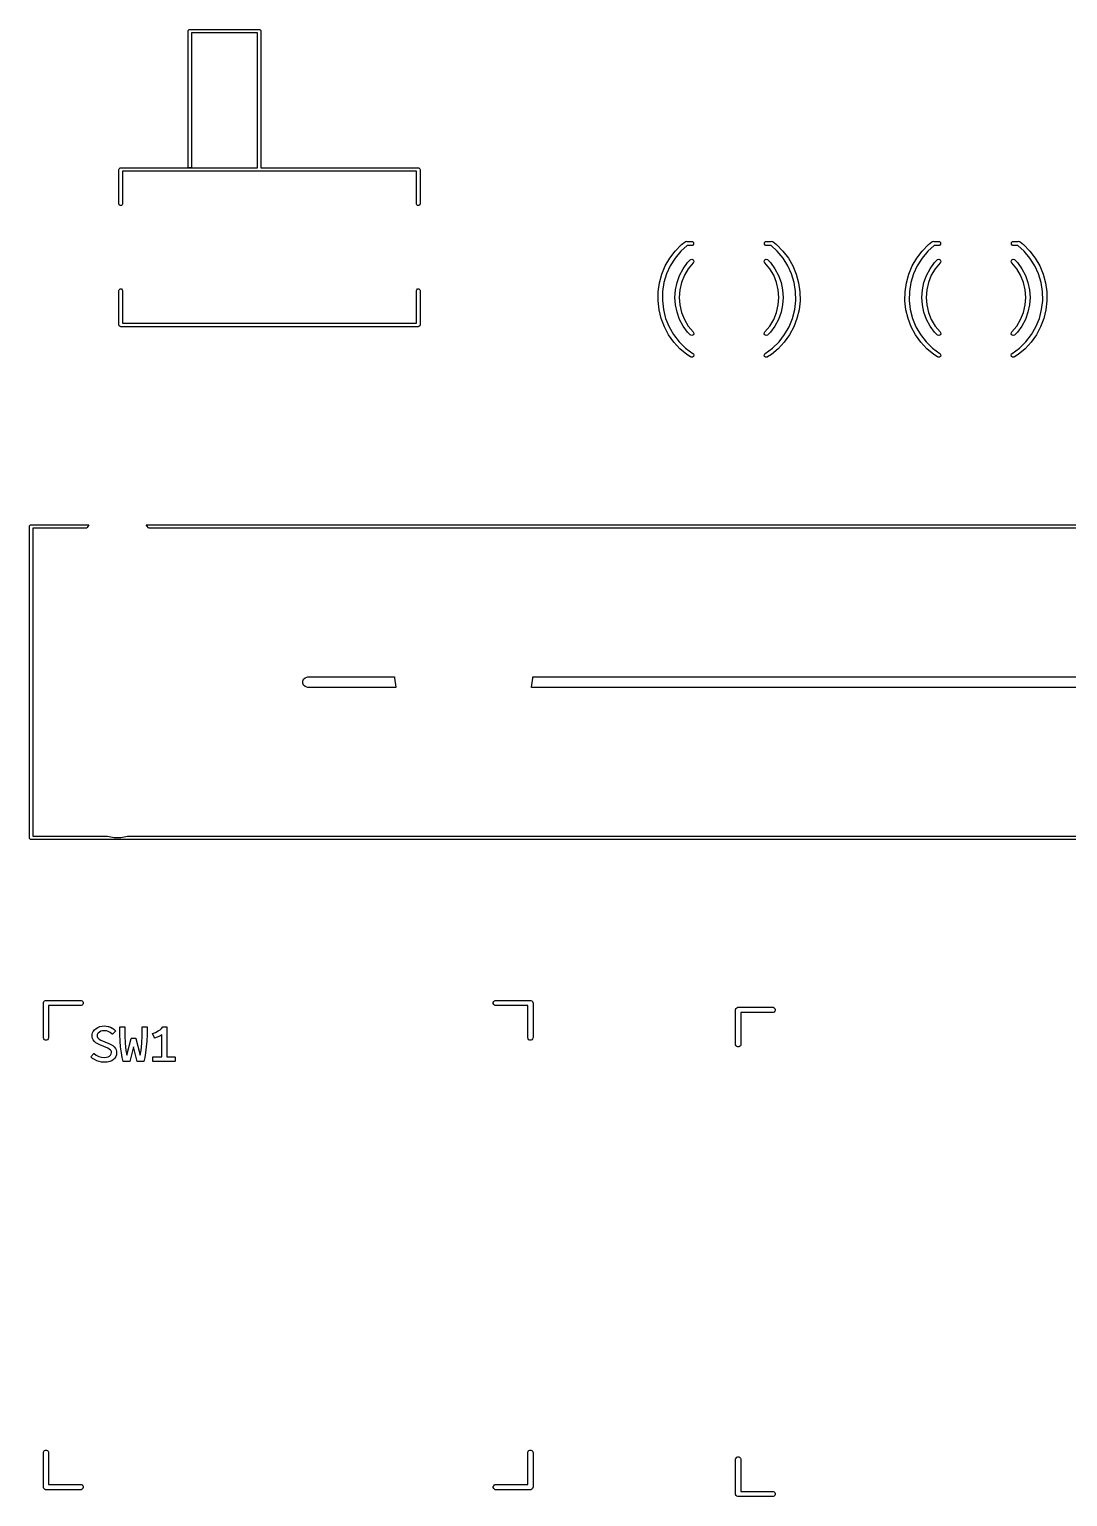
# Model space of a CAD drawing. Extents: x 112 to 210.1, y -77.1 to -34.2.
# Drawn here: x 112.01 to 142.01, y -76.67 to -34.25 of the extents above; entities that cross this region are included whole.
import ezdxf

# ---------------------------------------------------------------- set-up
doc = ezdxf.new("R2010")
doc.units = 0
doc.layers.add('BLACK', color=7, linetype='CONTINUOUS')

msp = doc.modelspace()

# ---------------------------------------------------------------- linework, layer by layer
at = {"layer": 'BLACK', "linetype": 'CONTINUOUS'}
for p, q in [((116.6, -34.3), (116.603806, -34.280866)), ((116.6, -38.25), (116.6, -34.3)), ((116.603806, -34.280866), (116.630866, -34.253806)), ((116.630866, -34.253806), (116.65, -34.25)), ((116.65, -34.25), (118.65, -34.25)), ((118.6, -34.35), (116.7, -34.35)), ((116.7, -34.35), (116.7, -38.25)), ((118.6, -38.25), (118.6, -34.35)), ((118.65, -34.25), (118.669134, -34.253806)), ((118.669134, -34.253806), (118.696194, -34.280866)), ((118.696194, -34.280866), (118.7, -34.3)), ((118.7, -34.3), (118.7, -38.25)), ((114.6, -38.3), (114.603806, -38.280866)), ((114.6, -39.3), (114.6, -38.3)), ((114.603806, -38.280866), (114.630866, -38.253806)), ((114.630866, -38.253806), (114.65, -38.25)), ((114.65, -38.25), (116.6, -38.25)), ((116.65, -38.35), (114.7, -38.35)), ((114.7, -38.35), (114.7, -39.3)), ((116.6, -38.25), (116.7, -38.25)), ((116.7, -38.25), (116.6, -38.25)), ((118.65, -38.35), (116.65, -38.35)), ((116.7, -38.25), (118.6, -38.25)), ((123.2, -38.35), (118.65, -38.35)), ((118.7, -38.25), (123.25, -38.25)), ((123.2, -39.3), (123.2, -38.35)), ((123.25, -38.25), (123.269134, -38.253806)), ((123.269134, -38.253806), (123.296194, -38.280866)), ((123.296194, -38.280866), (123.3, -38.3)), ((123.3, -38.3), (123.3, -39.3)), ((114.603806, -39.319134), (114.6, -39.3)), ((114.630866, -39.346194), (114.603806, -39.319134)), ((114.669134, -39.346194), (114.630866, -39.346194)), ((114.696194, -39.319134), (114.669134, -39.346194)), ((114.7, -39.3), (114.696194, -39.319134)), ((123.203806, -39.319134), (123.2, -39.3)), ((123.230866, -39.346194), (123.203806, -39.319134)), ((123.269134, -39.346194), (123.230866, -39.346194)), ((123.296194, -39.319134), (123.269134, -39.346194)), ((123.3, -39.3), (123.296194, -39.319134)), ((130.517065, -40.866427), (130.673819, -40.659315)), ((130.838235, -40.662879), (130.670278, -40.863264)), ((130.673819, -40.659315), (130.855458, -40.473642)), ((131.017469, -40.5), (130.838235, -40.662879)), ((130.855458, -40.473642), (130.957232, -40.392965)), ((130.957232, -40.392965), (130.972515, -40.380861)), ((130.972515, -40.380861), (131.011472, -40.379242)), ((131.011472, -40.379242), (131.012612, -40.38)), ((131.012612, -40.38), (131.15, -40.38)), ((131.15, -40.5), (131.017469, -40.5)), ((131.15, -40.38), (131.172961, -40.384567)), ((131.172961, -40.495433), (131.15, -40.5)), ((131.172961, -40.384567), (131.205433, -40.417039)), ((131.205433, -40.462961), (131.172961, -40.495433)), ((131.205433, -40.417039), (131.205433, -40.462961)), ((133.254567, -40.417039), (133.287039, -40.384567)), ((133.254567, -40.462961), (133.254567, -40.417039)), ((133.287039, -40.495433), (133.254567, -40.462961)), ((133.287039, -40.384567), (133.31, -40.38)), ((133.31, -40.5), (133.287039, -40.495433)), ((133.31, -40.38), (133.447388, -40.38)), ((133.44253, -40.5), (133.31, -40.5)), ((133.621764, -40.66288), (133.44253, -40.5)), ((133.447388, -40.38), (133.448528, -40.379242)), ((133.448528, -40.379242), (133.487485, -40.380861)), ((133.487485, -40.380861), (133.502768, -40.392965)), ((133.502768, -40.392965), (133.502767, -40.392966)), ((133.502767, -40.392966), (133.604541, -40.473643)), ((133.604541, -40.473643), (133.78618, -40.659316)), ((133.789721, -40.863265), (133.621764, -40.66288)), ((133.78618, -40.659316), (133.942934, -40.866428)), ((137.652065, -40.866427), (137.808819, -40.659315)), ((137.973235, -40.662879), (137.805278, -40.863264)), ((137.808819, -40.659315), (137.990458, -40.473642)), ((138.152469, -40.5), (137.973235, -40.662879)), ((137.990458, -40.473642), (138.092232, -40.392965)), ((138.092232, -40.392965), (138.107515, -40.380861)), ((138.107515, -40.380861), (138.146472, -40.379242)), ((138.146472, -40.379242), (138.147612, -40.38)), ((138.147612, -40.38), (138.285, -40.38)), ((138.285, -40.5), (138.152469, -40.5)), ((138.285, -40.38), (138.307961, -40.384567)), ((138.307961, -40.495433), (138.285, -40.5)), ((138.307961, -40.384567), (138.340433, -40.417039)), ((138.340433, -40.462961), (138.307961, -40.495433)), ((138.340433, -40.417039), (138.340433, -40.462961)), ((140.389567, -40.417039), (140.422039, -40.384567)), ((140.389567, -40.462961), (140.389567, -40.417039)), ((140.422039, -40.495433), (140.389567, -40.462961)), ((140.422039, -40.384567), (140.445, -40.38)), ((140.445, -40.5), (140.422039, -40.495433)), ((140.445, -40.38), (140.582388, -40.38)), ((140.57753, -40.5), (140.445, -40.5)), ((140.756764, -40.66288), (140.57753, -40.5)), ((140.582388, -40.38), (140.583528, -40.379242)), ((140.583528, -40.379242), (140.622485, -40.380861)), ((140.622485, -40.380861), (140.637768, -40.392965)), ((140.637768, -40.392965), (140.637767, -40.392966)), ((140.637767, -40.392966), (140.739541, -40.473643)), ((140.739541, -40.473643), (140.92118, -40.659316)), ((140.924721, -40.863265), (140.756764, -40.66288)), ((140.92118, -40.659316), (141.077934, -40.866428)), ((130.287798, -41.331429), (130.387702, -41.091666)), ((130.387702, -41.091666), (130.517065, -40.866427)), ((130.530947, -41.084512), (130.422799, -41.322561)), ((130.670278, -40.863264), (130.530947, -41.084512)), ((130.903243, -41.172225), (131.031185, -40.99584)), ((131.031185, -40.99584), (131.106801, -40.917401)), ((131.193201, -41.000678), (131.052681, -41.170833)), ((131.1068, -40.917401), (131.120329, -40.903364)), ((131.106801, -40.917401), (131.1068, -40.917401)), ((131.120329, -40.903364), (131.158721, -40.896557)), ((131.158721, -40.896557), (131.193781, -40.913616)), ((131.206729, -40.986641), (131.1932, -41.000677)), ((131.1932, -41.000677), (131.193201, -41.000678)), ((131.193781, -40.913616), (131.212119, -40.948025)), ((131.212119, -40.948025), (131.206729, -40.986641)), ((133.247881, -40.948025), (133.266219, -40.913616)), ((133.253271, -40.986641), (133.247881, -40.948025)), ((133.2668, -41.000677), (133.253271, -40.986641)), ((133.266219, -40.913616), (133.301279, -40.896557)), ((133.266799, -41.000678), (133.2668, -41.000677)), ((133.407319, -41.170833), (133.266799, -41.000678)), ((133.301279, -40.896557), (133.339671, -40.903364)), ((133.339671, -40.903364), (133.3532, -40.917401)), ((133.3532, -40.917401), (133.353199, -40.917401)), ((133.353199, -40.917401), (133.428815, -40.99584)), ((133.428815, -40.99584), (133.556757, -41.172225)), ((133.929052, -41.084512), (133.789721, -40.863265)), ((134.0372, -41.322561), (133.929052, -41.084512)), ((133.942934, -40.866428), (134.072297, -41.091666)), ((134.072297, -41.091666), (134.172201, -41.33143)), ((137.422798, -41.331429), (137.522702, -41.091666)), ((137.522702, -41.091666), (137.652065, -40.866427)), ((137.665947, -41.084512), (137.557799, -41.322561)), ((137.805278, -40.863264), (137.665947, -41.084512)), ((138.038243, -41.172225), (138.166185, -40.99584)), ((138.166185, -40.99584), (138.241801, -40.917401)), ((138.328201, -41.000678), (138.187681, -41.170833)), ((138.2418, -40.917401), (138.255329, -40.903364)), ((138.241801, -40.917401), (138.2418, -40.917401)), ((138.255329, -40.903364), (138.293721, -40.896557)), ((138.293721, -40.896557), (138.328781, -40.913616)), ((138.341729, -40.986641), (138.3282, -41.000677)), ((138.3282, -41.000677), (138.328201, -41.000678)), ((138.328781, -40.913616), (138.347119, -40.948025)), ((138.347119, -40.948025), (138.341729, -40.986641)), ((140.382881, -40.948025), (140.401219, -40.913616)), ((140.388271, -40.986641), (140.382881, -40.948025)), ((140.4018, -41.000677), (140.388271, -40.986641)), ((140.401219, -40.913616), (140.436279, -40.896557)), ((140.401799, -41.000678), (140.4018, -41.000677)), ((140.542319, -41.170833), (140.401799, -41.000678)), ((140.436279, -40.896557), (140.474671, -40.903364)), ((140.474671, -40.903364), (140.4882, -40.917401)), ((140.4882, -40.917401), (140.488199, -40.917401)), ((140.488199, -40.917401), (140.563815, -40.99584)), ((140.563815, -40.99584), (140.691757, -41.172225)), ((141.064052, -41.084512), (140.924721, -40.863265)), ((141.1722, -41.322561), (141.064052, -41.084512)), ((141.077934, -40.866428), (141.207297, -41.091666)), ((141.207297, -41.091666), (141.307201, -41.33143)), ((130.218952, -41.581884), (130.287798, -41.331429)), ((130.347818, -41.573044), (130.307382, -41.831362)), ((130.422799, -41.322561), (130.347818, -41.573044)), ((130.681373, -41.782628), (130.726622, -41.569476)), ((130.726622, -41.569476), (130.801061, -41.364683)), ((130.801061, -41.364683), (130.903243, -41.172225)), ((130.857241, -41.56511), (130.80691, -41.779971)), ((130.939811, -41.360462), (130.857241, -41.56511)), ((131.052681, -41.170833), (130.939811, -41.360462)), ((133.520189, -41.360462), (133.407319, -41.170833)), ((133.602759, -41.56511), (133.520189, -41.360462)), ((133.556757, -41.172225), (133.658939, -41.364683)), ((133.65309, -41.779971), (133.602759, -41.56511)), ((133.658939, -41.364683), (133.733378, -41.569476)), ((133.733378, -41.569476), (133.778627, -41.782628)), ((134.112181, -41.573044), (134.0372, -41.322561)), ((134.152617, -41.831362), (134.112181, -41.573044)), ((134.172201, -41.33143), (134.241047, -41.581884)), ((137.353952, -41.581884), (137.422798, -41.331429)), ((137.482818, -41.573044), (137.442382, -41.831362)), ((137.557799, -41.322561), (137.482818, -41.573044)), ((137.816373, -41.782628), (137.861622, -41.569476)), ((137.861622, -41.569476), (137.936061, -41.364683)), ((137.936061, -41.364683), (138.038243, -41.172225)), ((137.992241, -41.56511), (137.94191, -41.779971)), ((138.074811, -41.360462), (137.992241, -41.56511)), ((138.187681, -41.170833), (138.074811, -41.360462)), ((140.655189, -41.360462), (140.542319, -41.170833)), ((140.737759, -41.56511), (140.655189, -41.360462)), ((140.691757, -41.172225), (140.793939, -41.364683)), ((140.78809, -41.779971), (140.737759, -41.56511)), ((140.793939, -41.364683), (140.868378, -41.569476)), ((140.868378, -41.569476), (140.913627, -41.782628)), ((141.247181, -41.573044), (141.1722, -41.322561)), ((141.287617, -41.831362), (141.247181, -41.573044)), ((141.307201, -41.33143), (141.376047, -41.581884)), ((114.6, -41.8), (114.603806, -41.780866)), ((114.6, -42.8), (114.6, -41.8)), ((114.603806, -41.780866), (114.630866, -41.753806)), ((114.630866, -41.753806), (114.669134, -41.753806)), ((114.669134, -41.753806), (114.696194, -41.780866)), ((114.696194, -41.780866), (114.7, -41.8)), ((114.7, -41.8), (114.7, -42.75)), ((123.2, -41.8), (123.203806, -41.780866)), ((123.2, -42.75), (123.2, -41.8)), ((123.203806, -41.780866), (123.230866, -41.753806)), ((123.230866, -41.753806), (123.269134, -41.753806)), ((123.269134, -41.753806), (123.296194, -41.780866)), ((123.296194, -41.780866), (123.3, -41.8)), ((123.3, -41.8), (123.3, -42.8)), ((130.178322, -42.098739), (130.182265, -41.839025)), ((130.182265, -41.839025), (130.218952, -41.581884)), ((130.307382, -41.831362), (130.302231, -42.092776)), ((130.666192, -42), (130.681373, -41.782628)), ((130.681373, -42.217372), (130.666192, -42)), ((130.80691, -41.779971), (130.790001, -42)), ((130.790001, -42), (130.80691, -42.220029)), ((133.669999, -42), (133.65309, -41.779971)), ((133.65309, -42.220029), (133.669999, -42)), ((133.778627, -41.782628), (133.793808, -42)), ((133.793808, -42), (133.778627, -42.217372)), ((134.157768, -42.092776), (134.152617, -41.831362)), ((134.241047, -41.581884), (134.277734, -41.839025)), ((134.277734, -41.839025), (134.281677, -42.098739)), ((137.313322, -42.098739), (137.317265, -41.839025)), ((137.317265, -41.839025), (137.353952, -41.581884)), ((137.442382, -41.831362), (137.437231, -42.092776)), ((137.801192, -42), (137.816373, -41.782628)), ((137.816373, -42.217372), (137.801192, -42)), ((137.94191, -41.779971), (137.925001, -42)), ((137.925001, -42), (137.94191, -42.220029)), ((140.804999, -42), (140.78809, -41.779971)), ((140.78809, -42.220029), (140.804999, -42)), ((140.913627, -41.782628), (140.928808, -42)), ((140.928808, -42), (140.913627, -42.217372)), ((141.292768, -42.092776), (141.287617, -41.831362)), ((141.376047, -41.581884), (141.412734, -41.839025)), ((141.412734, -41.839025), (141.416677, -42.098739)), ((130.207187, -42.356875), (130.178322, -42.098739)), ((130.268398, -42.609304), (130.207187, -42.356875)), ((130.302231, -42.092776), (130.332461, -42.352487)), ((130.332461, -42.352487), (130.397517, -42.605728)), ((130.726622, -42.430524), (130.681373, -42.217372)), ((130.80691, -42.220029), (130.857241, -42.43489)), ((133.602759, -42.43489), (133.65309, -42.220029)), ((133.778627, -42.217372), (133.733378, -42.430524)), ((134.062482, -42.605728), (134.127538, -42.352487)), ((134.127538, -42.352487), (134.157768, -42.092776)), ((134.252812, -42.356875), (134.191601, -42.609304)), ((134.281677, -42.098739), (134.252812, -42.356875)), ((137.342187, -42.356875), (137.313322, -42.098739)), ((137.403398, -42.609304), (137.342187, -42.356875)), ((137.437231, -42.092776), (137.467461, -42.352487)), ((137.467461, -42.352487), (137.532517, -42.605728)), ((137.861622, -42.430524), (137.816373, -42.217372)), ((137.94191, -42.220029), (137.992241, -42.43489)), ((140.737759, -42.43489), (140.78809, -42.220029)), ((140.913627, -42.217372), (140.868378, -42.430524)), ((141.197482, -42.605728), (141.262538, -42.352487)), ((141.262538, -42.352487), (141.292768, -42.092776)), ((141.387812, -42.356875), (141.326601, -42.609304)), ((141.416677, -42.098739), (141.387812, -42.356875)), ((114.603806, -42.819134), (114.6, -42.8)), ((114.630866, -42.846194), (114.603806, -42.819134)), ((114.65, -42.85), (114.630866, -42.846194)), ((114.7, -42.75), (123.2, -42.75)), ((123.269134, -42.846194), (123.25, -42.85)), ((123.296194, -42.819134), (123.269134, -42.846194)), ((123.3, -42.8), (123.296194, -42.819134)), ((130.360977, -42.85199), (130.268398, -42.609304)), ((130.397517, -42.605728), (130.496205, -42.847853)), ((130.496205, -42.847853), (130.626713, -43.074417)), ((130.801061, -42.635317), (130.726622, -42.430524)), ((130.903243, -42.827775), (130.801061, -42.635317)), ((130.857241, -42.43489), (130.939811, -42.639538)), ((131.031185, -43.00416), (130.903243, -42.827775)), ((130.939811, -42.639538), (131.052681, -42.829167)), ((131.052681, -42.829167), (131.193201, -42.999322)), ((133.266799, -42.999322), (133.407319, -42.829167)), ((133.407319, -42.829167), (133.520189, -42.639538)), ((133.556757, -42.827775), (133.428815, -43.00416)), ((133.520189, -42.639538), (133.602759, -42.43489)), ((133.658939, -42.635317), (133.556757, -42.827775)), ((133.733378, -42.430524), (133.658939, -42.635317)), ((133.833286, -43.074416), (133.963794, -42.847853)), ((133.963794, -42.847853), (134.062482, -42.605728)), ((134.191601, -42.609304), (134.099022, -42.851989)), ((137.495977, -42.85199), (137.403398, -42.609304)), ((137.532517, -42.605728), (137.631205, -42.847853)), ((137.631205, -42.847853), (137.761713, -43.074417)), ((137.936061, -42.635317), (137.861622, -42.430524)), ((138.038243, -42.827775), (137.936061, -42.635317)), ((137.992241, -42.43489), (138.074811, -42.639538)), ((138.166185, -43.00416), (138.038243, -42.827775)), ((138.074811, -42.639538), (138.187681, -42.829167)), ((138.187681, -42.829167), (138.328201, -42.999322)), ((140.401799, -42.999322), (140.542319, -42.829167)), ((140.542319, -42.829167), (140.655189, -42.639538)), ((140.691757, -42.827775), (140.563815, -43.00416)), ((140.655189, -42.639538), (140.737759, -42.43489)), ((140.793939, -42.635317), (140.691757, -42.827775)), ((140.868378, -42.430524), (140.793939, -42.635317)), ((140.968286, -43.074416), (141.098794, -42.847853)), ((141.098794, -42.847853), (141.197482, -42.605728)), ((141.326601, -42.609304), (141.234022, -42.851989)), ((123.25, -42.85), (114.65, -42.85)), ((130.483443, -43.081051), (130.360977, -42.85199)), ((130.633838, -43.292826), (130.483443, -43.081051)), ((130.626713, -43.074417), (130.786647, -43.281262)), ((131.106801, -43.082599), (131.031185, -43.00416)), ((131.120329, -43.096636), (131.1068, -43.082599)), ((131.1068, -43.082599), (131.106801, -43.082599)), ((131.158721, -43.103443), (131.120329, -43.096636)), ((131.193781, -43.086384), (131.158721, -43.103443)), ((131.193201, -42.999322), (131.1932, -42.999323)), ((131.1932, -42.999323), (131.206729, -43.013359)), ((131.212119, -43.051975), (131.193781, -43.086384)), ((131.206729, -43.013359), (131.212119, -43.051975)), ((133.247881, -43.051975), (133.253271, -43.013359)), ((133.266219, -43.086384), (133.247881, -43.051975)), ((133.253271, -43.013359), (133.2668, -42.999323)), ((133.301279, -43.103443), (133.266219, -43.086384)), ((133.2668, -42.999323), (133.266799, -42.999322)), ((133.339671, -43.096636), (133.301279, -43.103443)), ((133.3532, -43.082599), (133.339671, -43.096636)), ((133.428815, -43.00416), (133.353199, -43.082599)), ((133.353199, -43.082599), (133.3532, -43.082599)), ((133.673352, -43.281261), (133.833286, -43.074416)), ((133.976556, -43.081051), (133.826161, -43.292826)), ((134.099022, -42.851989), (133.976556, -43.081051)), ((137.618443, -43.081051), (137.495977, -42.85199)), ((137.768838, -43.292826), (137.618443, -43.081051)), ((137.761713, -43.074417), (137.921647, -43.281262)), ((138.241801, -43.082599), (138.166185, -43.00416)), ((138.255329, -43.096636), (138.2418, -43.082599)), ((138.2418, -43.082599), (138.241801, -43.082599)), ((138.293721, -43.103443), (138.255329, -43.096636)), ((138.328781, -43.086384), (138.293721, -43.103443)), ((138.328201, -42.999322), (138.3282, -42.999323)), ((138.3282, -42.999323), (138.341729, -43.013359)), ((138.347119, -43.051975), (138.328781, -43.086384)), ((138.341729, -43.013359), (138.347119, -43.051975)), ((140.382881, -43.051975), (140.388271, -43.013359)), ((140.401219, -43.086384), (140.382881, -43.051975)), ((140.388271, -43.013359), (140.4018, -42.999323)), ((140.436279, -43.103443), (140.401219, -43.086384)), ((140.4018, -42.999323), (140.401799, -42.999322)), ((140.474671, -43.096636), (140.436279, -43.103443)), ((140.4882, -43.082599), (140.474671, -43.096636)), ((140.563815, -43.00416), (140.488199, -43.082599)), ((140.488199, -43.082599), (140.4882, -43.082599)), ((140.808352, -43.281261), (140.968286, -43.074416)), ((141.111556, -43.081051), (140.961161, -43.292826)), ((141.234022, -42.851989), (141.111556, -43.081051)), ((130.809757, -43.483928), (130.633838, -43.292826)), ((130.786647, -43.281262), (130.973071, -43.464592)), ((131.008386, -43.651301), (130.809757, -43.483928)), ((130.973071, -43.464592), (131.182563, -43.621042)), ((131.117437, -43.721832), (131.008386, -43.651301)), ((131.182563, -43.621042), (131.198937, -43.631622)), ((131.198937, -43.631622), (131.212994, -43.667991)), ((131.212994, -43.667991), (131.202989, -43.705676)), ((133.247006, -43.667991), (133.261063, -43.631622)), ((133.257011, -43.705676), (133.247006, -43.667991)), ((133.261063, -43.631622), (133.277437, -43.621042)), ((133.277436, -43.621041), (133.486929, -43.464591)), ((133.277437, -43.621042), (133.277436, -43.621041)), ((133.451613, -43.6513), (133.342562, -43.721831)), ((133.650243, -43.483927), (133.451613, -43.6513)), ((133.486929, -43.464591), (133.673352, -43.281261)), ((133.826161, -43.292826), (133.650243, -43.483927)), ((137.944757, -43.483928), (137.768838, -43.292826)), ((137.921647, -43.281262), (138.108071, -43.464592)), ((138.143386, -43.651301), (137.944757, -43.483928)), ((138.108071, -43.464592), (138.317563, -43.621042)), ((138.252437, -43.721832), (138.143386, -43.651301)), ((138.317563, -43.621042), (138.333937, -43.631622)), ((138.333937, -43.631622), (138.347994, -43.667991)), ((138.347994, -43.667991), (138.337989, -43.705676)), ((140.382006, -43.667991), (140.396063, -43.631622)), ((140.392011, -43.705676), (140.382006, -43.667991)), ((140.396063, -43.631622), (140.412437, -43.621042)), ((140.412436, -43.621041), (140.621929, -43.464591)), ((140.412437, -43.621042), (140.412436, -43.621041)), ((140.586613, -43.6513), (140.477562, -43.721831)), ((140.785243, -43.483927), (140.586613, -43.6513)), ((140.621929, -43.464591), (140.808352, -43.281261)), ((140.961161, -43.292826), (140.785243, -43.483927)), ((131.133811, -43.732413), (131.117437, -43.721832)), ((131.172744, -43.730283), (131.133811, -43.732413)), ((131.202989, -43.705676), (131.172744, -43.730283)), ((133.287256, -43.730283), (133.257011, -43.705676)), ((133.326189, -43.732413), (133.287256, -43.730283)), ((133.342563, -43.721832), (133.326189, -43.732413)), ((133.342562, -43.721831), (133.342563, -43.721832)), ((138.268811, -43.732413), (138.252437, -43.721832)), ((138.307744, -43.730283), (138.268811, -43.732413)), ((138.337989, -43.705676), (138.307744, -43.730283)), ((140.422256, -43.730283), (140.392011, -43.705676)), ((140.461189, -43.732413), (140.422256, -43.730283)), ((140.477563, -43.721832), (140.461189, -43.732413)), ((140.477562, -43.721831), (140.477563, -43.721832)), ((112.01, -48.625), (112.013806, -48.605866)), ((112.01, -57.625), (112.01, -48.625)), ((112.013806, -48.605866), (112.040866, -48.578806)), ((112.040866, -48.578806), (112.06, -48.575)), ((112.06, -48.575), (113.7306, -48.575)), ((113.669216, -48.675), (112.11, -48.675)), ((112.11, -48.675), (112.11, -57.575)), ((113.678079, -48.653603), (113.669216, -48.675)), ((113.7306, -48.575), (113.678079, -48.653603)), ((115.441921, -48.653603), (115.3894, -48.575)), ((115.3894, -48.575), (187.06, -48.575)), ((115.450784, -48.675), (115.441921, -48.653603)), ((187.01, -48.675), (115.450784, -48.675)), ((119.93528, -53.041664), (119.976664, -53.00028)), ((119.976664, -53.00028), (120.030736, -52.977882)), ((120.030736, -52.977882), (120.06, -52.975)), ((120.06, -52.975), (122.564282, -52.975)), ((122.564282, -52.975), (122.564282, -53.005806)), ((122.564282, -53.005806), (122.598429, -53.265181)), ((126.521571, -53.265181), (126.555718, -53.005806)), ((126.555718, -53.005806), (126.555718, -52.975)), ((126.555718, -52.975), (171.564282, -52.975)), ((119.912882, -53.095736), (119.93528, -53.041664)), ((119.912882, -53.154264), (119.912882, -53.095736)), ((119.93528, -53.208336), (119.912882, -53.154264)), ((119.976664, -53.24972), (119.93528, -53.208336)), ((120.030736, -53.272118), (119.976664, -53.24972)), ((120.06, -53.275), (120.030736, -53.272118)), ((122.60106, -53.275), (120.06, -53.275)), ((122.598429, -53.265181), (122.60106, -53.275)), ((126.51894, -53.275), (126.521571, -53.265181)), ((171.60106, -53.275), (126.51894, -53.275)), ((112.013806, -57.644134), (112.01, -57.625)), ((112.040866, -57.671194), (112.013806, -57.644134)), ((112.06, -57.675), (112.040866, -57.671194)), ((187.06, -57.675), (112.06, -57.675)), ((112.11, -57.575), (114.25296, -57.575)), ((114.25296, -57.575), (114.269715, -57.58194)), ((114.269715, -57.58194), (114.461983, -57.620185)), ((114.461983, -57.620185), (114.658017, -57.620185)), ((114.658017, -57.620185), (114.850285, -57.58194)), ((114.850285, -57.58194), (114.86704, -57.575)), ((114.86704, -57.575), (185.25296, -57.575)), ((112.416441, -62.385368), (112.42764, -62.358332)), ((112.42764, -62.358332), (112.448332, -62.33764)), ((112.448332, -62.33764), (112.475368, -62.326441)), ((112.475368, -62.326441), (112.49, -62.325)), ((112.49, -62.325), (113.49, -62.325)), ((113.49, -62.325), (113.504632, -62.326441)), ((113.504632, -62.326441), (113.531668, -62.33764)), ((113.531668, -62.33764), (113.55236, -62.358332)), ((113.55236, -62.358332), (113.563559, -62.385368)), ((125.416441, -62.385368), (125.42764, -62.358332)), ((125.42764, -62.358332), (125.448332, -62.33764)), ((125.448332, -62.33764), (125.475368, -62.326441)), ((125.475368, -62.326441), (125.49, -62.325)), ((125.49, -62.325), (126.49, -62.325)), ((126.49, -62.325), (126.504632, -62.326441)), ((126.504632, -62.326441), (126.531668, -62.33764)), ((126.531668, -62.33764), (126.55236, -62.358332)), ((126.55236, -62.358332), (126.563559, -62.385368)), ((112.415, -62.4), (112.416441, -62.385368)), ((112.415, -63.4), (112.415, -62.4)), ((113.49, -62.475), (112.565, -62.475)), ((112.565, -62.475), (112.565, -63.4)), ((113.504632, -62.473559), (113.49, -62.475)), ((113.531668, -62.46236), (113.504632, -62.473559)), ((113.55236, -62.441668), (113.531668, -62.46236)), ((113.563559, -62.414632), (113.55236, -62.441668)), ((113.563559, -62.385368), (113.563559, -62.414632)), ((125.416441, -62.414632), (125.416441, -62.385368)), ((125.42764, -62.441668), (125.416441, -62.414632)), ((125.448332, -62.46236), (125.42764, -62.441668)), ((125.475368, -62.473559), (125.448332, -62.46236)), ((125.49, -62.475), (125.475368, -62.473559)), ((126.415, -62.475), (125.49, -62.475)), ((126.415, -63.4), (126.415, -62.475)), ((126.563559, -62.385368), (126.565, -62.4)), ((126.565, -62.4), (126.565, -63.4)), ((132.418333, -62.6), (132.419774, -62.585368)), ((132.418333, -63.6), (132.418333, -62.6)), ((132.419774, -62.585368), (132.430973, -62.558332)), ((132.430973, -62.558332), (132.451665, -62.53764)), ((132.451665, -62.53764), (132.478701, -62.526441)), ((132.478701, -62.526441), (132.493333, -62.525)), ((132.493333, -62.525), (133.493333, -62.525)), ((133.493333, -62.675), (132.568333, -62.675)), ((132.568333, -62.675), (132.568333, -63.6)), ((133.493333, -62.525), (133.507965, -62.526441)), ((133.507965, -62.673559), (133.493333, -62.675)), ((133.507965, -62.526441), (133.535001, -62.53764)), ((133.535001, -62.66236), (133.507965, -62.673559)), ((133.535001, -62.53764), (133.555693, -62.558332)), ((133.555693, -62.641668), (133.535001, -62.66236)), ((133.555693, -62.558332), (133.566892, -62.585368)), ((133.566892, -62.614632), (133.555693, -62.641668)), ((133.566892, -62.585368), (133.566892, -62.614632)), ((113.853581, -63.224713), (113.889884, -63.177195)), ((113.889884, -63.177195), (113.890621, -63.176418)), ((113.890621, -63.176418), (113.936933, -63.137108)), ((113.936933, -63.137108), (113.937679, -63.136584)), ((113.937679, -63.136584), (113.990985, -63.105967)), ((113.990985, -63.105967), (113.991709, -63.105625)), ((113.991709, -63.105625), (114.049717, -63.083729)), ((114.049717, -63.083729), (114.050403, -63.083525)), ((114.050403, -63.083525), (114.110367, -63.07026)), ((114.122657, -63.207549), (114.076365, -63.220528)), ((114.110367, -63.07026), (114.111069, -63.070156)), ((114.111069, -63.070156), (114.167303, -63.065897)), ((114.167694, -63.203337), (114.122657, -63.207549)), ((114.167303, -63.065897), (114.168011, -63.065894)), ((114.234323, -63.209083), (114.167694, -63.203337)), ((114.168011, -63.065894), (114.230713, -63.070042)), ((114.230713, -63.070042), (114.231384, -63.070132)), ((114.231384, -63.070132), (114.291858, -63.082483)), ((114.29107, -63.22538), (114.234323, -63.209083)), ((114.291858, -63.082483), (114.292512, -63.082664)), ((114.292512, -63.082664), (114.351297, -63.10329)), ((114.351297, -63.10329), (114.351923, -63.103559)), ((114.351923, -63.103559), (114.407294, -63.13195)), ((114.407294, -63.13195), (114.407915, -63.132328)), ((114.407915, -63.132328), (114.457205, -63.167467)), ((114.457205, -63.167467), (114.457772, -63.167937)), ((114.457772, -63.167937), (114.50155, -63.210103)), ((114.50155, -63.210103), (114.50308, -63.21361)), ((114.622835, -63.093318), (114.624281, -63.089775)), ((114.623986, -63.313315), (114.622835, -63.093318)), ((114.624281, -63.089775), (114.627809, -63.088292)), ((114.627809, -63.088292), (114.765038, -63.088292)), ((114.765038, -63.088292), (114.768574, -63.089756)), ((114.768574, -63.089756), (114.770038, -63.093289)), ((114.770038, -63.093289), (114.770184, -63.350119)), ((115.267489, -63.349962), (115.269651, -63.09325)), ((115.269651, -63.09325), (115.271145, -63.089727)), ((115.271145, -63.089727), (115.274651, -63.088292)), ((115.274651, -63.088292), (115.411854, -63.088292)), ((115.411854, -63.088292), (115.41539, -63.089756)), ((115.416854, -63.093352), (115.414214, -63.313287)), ((115.41539, -63.089756), (115.416854, -63.093292)), ((115.416854, -63.093292), (115.416854, -63.093352)), ((115.651648, -63.253312), (115.735713, -63.210805)), ((115.735713, -63.210805), (115.78786, -63.174451)), ((115.78786, -63.174451), (115.831154, -63.134372)), ((115.831154, -63.134372), (115.866708, -63.090159)), ((115.866708, -63.090159), (115.870064, -63.088321)), ((115.870064, -63.088321), (115.870604, -63.088292)), ((115.870604, -63.088292), (115.978376, -63.088292)), ((115.978376, -63.088292), (115.981912, -63.089756)), ((115.981912, -63.089756), (115.983376, -63.093292)), ((115.983376, -63.093292), (115.983376, -63.959079)), ((112.416441, -63.414632), (112.415, -63.4)), ((112.42764, -63.441668), (112.416441, -63.414632)), ((112.448332, -63.46236), (112.42764, -63.441668)), ((112.475368, -63.473559), (112.448332, -63.46236)), ((112.504632, -63.473559), (112.475368, -63.473559)), ((112.531668, -63.46236), (112.504632, -63.473559)), ((112.55236, -63.441668), (112.531668, -63.46236)), ((112.563559, -63.414632), (112.55236, -63.441668)), ((112.565, -63.4), (112.563559, -63.414632)), ((113.821063, -63.347099), (113.821064, -63.346281)), ((113.824714, -63.39197), (113.821063, -63.347099)), ((113.821064, -63.346281), (113.824704, -63.302397)), ((113.824704, -63.302397), (113.824858, -63.301514)), ((113.82487, -63.392866), (113.824714, -63.39197)), ((113.824858, -63.301514), (113.835421, -63.26214)), ((113.835273, -63.431472), (113.82487, -63.392866)), ((113.835628, -63.432406), (113.835273, -63.431472)), ((113.835421, -63.26214), (113.835751, -63.261255)), ((113.852348, -63.46586), (113.835628, -63.432406)), ((113.835751, -63.261255), (113.853055, -63.225567)), ((113.852896, -63.466723), (113.852348, -63.46586)), ((113.88816, -63.511396), (113.852896, -63.466723)), ((113.853055, -63.225567), (113.853581, -63.224713)), ((113.88884, -63.512102), (113.88816, -63.511396)), ((113.934115, -63.550716), (113.88884, -63.512102)), ((113.934697, -63.551144), (113.934115, -63.550716)), ((113.986488, -63.583738), (113.934697, -63.551144)), ((113.971708, -63.316631), (113.968287, -63.343895)), ((113.968287, -63.343895), (113.971598, -63.371288)), ((113.971598, -63.371288), (113.981266, -63.395479)), ((113.981774, -63.292244), (113.971708, -63.316631)), ((113.981266, -63.395479), (113.997702, -63.417511)), ((113.999037, -63.269727), (113.981774, -63.292244)), ((113.986918, -63.583979), (113.986488, -63.583738)), ((114.045037, -63.612995), (113.986918, -63.583979)), ((113.997702, -63.417511), (114.031453, -63.44644)), ((114.033647, -63.241657), (113.999037, -63.269727)), ((114.031453, -63.44644), (114.077537, -63.473892)), ((114.076365, -63.220528), (114.033647, -63.241657)), ((114.045386, -63.613154), (114.045037, -63.612995)), ((114.165782, -63.662119), (114.045386, -63.613154)), ((114.077537, -63.473892), (114.187832, -63.522709)), ((114.187832, -63.522709), (114.307498, -63.57314)), ((114.343825, -63.254159), (114.29107, -63.22538)), ((114.307498, -63.57314), (114.307786, -63.573273)), ((114.307786, -63.573273), (114.365483, -63.602023)), ((114.402498, -63.302972), (114.343825, -63.254159)), ((114.365483, -63.602023), (114.365873, -63.60224)), ((114.365873, -63.60224), (114.418086, -63.634367)), ((114.4055, -63.304124), (114.402498, -63.302972)), ((114.409091, -63.302799), (114.4055, -63.304124)), ((114.501476, -63.217375), (114.409091, -63.302799)), ((114.418086, -63.634367), (114.418653, -63.634773)), ((114.418653, -63.634773), (114.464532, -63.672734)), ((114.501682, -63.217173), (114.501476, -63.217375)), ((114.50308, -63.21361), (114.501682, -63.217173)), ((114.623991, -63.313516), (114.623986, -63.313315)), ((114.632726, -63.505366), (114.623991, -63.313516)), ((114.632742, -63.505596), (114.632726, -63.505366)), ((114.648013, -63.671994), (114.632742, -63.505596)), ((114.770184, -63.350119), (114.781199, -63.567534)), ((114.781199, -63.567534), (114.802298, -63.772086)), ((114.825051, -63.914768), (114.954805, -63.423818)), ((114.954805, -63.423818), (114.957124, -63.420774)), ((114.957124, -63.420774), (114.959639, -63.420096)), ((114.959639, -63.420096), (115.08005, -63.420096)), ((115.08005, -63.420096), (115.083586, -63.42156)), ((115.083586, -63.42156), (115.084883, -63.423815)), ((115.084883, -63.423815), (115.214523, -63.912993)), ((115.236151, -63.770816), (115.256292, -63.566859)), ((115.256292, -63.566859), (115.267489, -63.349962)), ((115.404996, -63.50554), (115.390151, -63.671981)), ((115.40501, -63.505335), (115.404996, -63.50554)), ((115.414208, -63.313466), (115.40501, -63.505335)), ((115.414214, -63.313287), (115.414208, -63.313466)), ((115.566303, -63.281907), (115.568926, -63.27912)), ((115.56642, -63.285732), (115.566303, -63.281907)), ((115.623817, -63.413166), (115.56642, -63.285732)), ((115.568926, -63.27912), (115.569492, -63.278905)), ((115.569492, -63.278905), (115.651648, -63.253312)), ((115.626061, -63.415545), (115.623817, -63.413166)), ((115.629873, -63.415884), (115.626061, -63.415545)), ((115.706352, -63.391891), (115.629873, -63.415884)), ((115.706926, -63.391671), (115.706352, -63.391891)), ((115.776685, -63.359933), (115.706926, -63.391671)), ((115.777246, -63.359633), (115.776685, -63.359933)), ((115.833363, -63.324895), (115.777246, -63.359633)), ((115.833363, -63.959079), (115.833363, -63.324895)), ((126.416441, -63.414632), (126.415, -63.4)), ((126.42764, -63.441668), (126.416441, -63.414632)), ((126.448332, -63.46236), (126.42764, -63.441668)), ((126.475368, -63.473559), (126.448332, -63.46236)), ((126.504632, -63.473559), (126.475368, -63.473559)), ((126.531668, -63.46236), (126.504632, -63.473559)), ((126.55236, -63.441668), (126.531668, -63.46236)), ((126.563559, -63.414632), (126.55236, -63.441668)), ((126.565, -63.4), (126.563559, -63.414632)), ((132.419774, -63.614632), (132.418333, -63.6)), ((132.430973, -63.641668), (132.419774, -63.614632)), ((132.566892, -63.614632), (132.555693, -63.641668)), ((132.568333, -63.6), (132.566892, -63.614632)), ((113.783277, -63.959037), (113.784369, -63.95537)), ((113.785098, -63.962403), (113.783277, -63.959037)), ((113.784369, -63.95537), (113.784583, -63.955123)), ((113.784583, -63.955123), (113.872816, -63.85993)), ((113.833995, -64.002117), (113.785098, -63.962403)), ((113.834467, -64.002457), (113.833995, -64.002117)), ((113.891113, -64.038414), (113.834467, -64.002457)), ((113.872816, -63.85993), (113.876293, -63.858333)), ((113.876293, -63.858333), (113.87954, -63.859372)), ((113.87954, -63.859372), (113.943588, -63.90886)), ((113.891586, -64.038679), (113.891113, -64.038414)), ((113.95683, -64.070781), (113.891586, -64.038679)), ((113.943588, -63.90886), (114.016237, -63.946173)), ((114.016237, -63.946173), (114.094053, -63.969579)), ((114.094053, -63.969579), (114.171952, -63.977256)), ((114.27534, -63.708863), (114.165782, -63.662119)), ((114.171952, -63.977256), (114.236324, -63.972332)), ((114.236324, -63.972332), (114.287206, -63.958877)), ((114.320932, -63.735434), (114.27534, -63.708863)), ((114.287206, -63.958877), (114.32722, -63.938262)), ((114.35446, -63.763211), (114.320932, -63.735434)), ((114.32722, -63.938262), (114.359168, -63.909002)), ((114.370929, -63.784322), (114.35446, -63.763211)), ((114.359168, -63.909002), (114.377521, -63.87496)), ((114.380566, -63.807516), (114.370929, -63.784322)), ((114.377521, -63.87496), (114.383856, -63.833823)), ((114.383856, -63.833823), (114.380566, -63.807516)), ((114.438494, -64.038288), (114.391242, -64.069499)), ((114.439307, -64.037618), (114.438494, -64.038288)), ((114.479537, -63.996622), (114.439307, -64.037618)), ((114.464532, -63.672734), (114.465241, -63.673452)), ((114.465241, -63.673452), (114.500572, -63.717374)), ((114.480234, -63.995728), (114.479537, -63.996622)), ((114.508501, -63.949498), (114.480234, -63.995728)), ((114.500572, -63.717374), (114.501131, -63.718238)), ((114.501131, -63.718238), (114.517925, -63.75119)), ((114.508986, -63.948449), (114.508501, -63.949498)), ((114.526219, -63.89592), (114.508986, -63.948449)), ((114.517925, -63.75119), (114.518289, -63.752127)), ((114.518289, -63.752127), (114.528655, -63.789592)), ((114.526444, -63.894853), (114.526219, -63.89592)), ((114.532427, -63.83439), (114.526444, -63.894853)), ((114.528655, -63.789592), (114.528818, -63.790506)), ((114.528818, -63.790506), (114.532433, -63.833479)), ((114.532433, -63.833479), (114.532427, -63.83439)), ((114.648039, -63.672221), (114.648013, -63.671994)), ((114.671037, -63.838646), (114.648039, -63.672221)), ((114.671074, -63.838873), (114.671037, -63.838646)), ((114.696521, -63.976224), (114.671074, -63.838873)), ((114.696578, -63.976493), (114.696521, -63.976224)), ((114.723787, -64.08848), (114.696578, -63.976493)), ((114.802298, -63.772086), (114.825051, -63.914768)), ((115.019843, -63.672681), (114.916864, -64.088502)), ((115.122763, -64.088501), (115.019843, -63.672681)), ((115.214523, -63.912993), (115.236151, -63.770816)), ((115.342936, -63.976493), (115.315903, -64.088473)), ((115.342995, -63.976214), (115.342936, -63.976493)), ((115.367953, -63.83887), (115.342995, -63.976214)), ((115.36799, -63.838635), (115.367953, -63.83887)), ((115.390127, -63.672196), (115.36799, -63.838635)), ((115.390151, -63.671981), (115.390127, -63.672196)), ((115.575748, -63.964079), (115.577212, -63.960543)), ((115.575748, -64.0873), (115.575748, -63.964079)), ((115.577212, -63.960543), (115.580748, -63.959079)), ((115.580748, -63.959079), (115.833363, -63.959079)), ((115.983376, -63.959079), (116.214986, -63.959079)), ((116.214986, -63.959079), (116.218522, -63.960543)), ((116.218522, -63.960543), (116.219986, -63.964079)), ((116.219986, -63.964079), (116.219986, -64.0873)), ((132.451665, -63.66236), (132.430973, -63.641668)), ((132.478701, -63.673559), (132.451665, -63.66236)), ((132.507965, -63.673559), (132.478701, -63.673559)), ((132.535001, -63.66236), (132.507965, -63.673559)), ((132.555693, -63.641668), (132.535001, -63.66236)), ((113.957375, -64.071011), (113.95683, -64.070781)), ((114.025702, -64.095094), (113.957375, -64.071011)), ((114.026363, -64.095277), (114.025702, -64.095094)), ((114.097097, -64.109738), (114.026363, -64.095277)), ((114.097769, -64.109828), (114.097097, -64.109738)), ((114.171566, -64.114698), (114.097769, -64.109828)), ((114.172211, -64.114699), (114.171566, -64.114698)), ((114.259369, -64.109182), (114.172211, -64.114699)), ((114.2601, -64.109081), (114.259369, -64.109182)), ((114.331387, -64.09381), (114.2601, -64.109081)), ((114.33222, -64.093554), (114.331387, -64.09381)), ((114.390366, -64.06996), (114.33222, -64.093554)), ((114.391242, -64.069499), (114.390366, -64.06996)), ((114.72511, -64.090836), (114.723787, -64.08848)), ((114.728646, -64.0923), (114.72511, -64.090836)), ((114.912011, -64.0923), (114.728646, -64.0923)), ((114.914593, -64.091582), (114.912011, -64.0923)), ((114.916864, -64.088502), (114.914593, -64.091582)), ((115.124081, -64.090836), (115.122763, -64.088501)), ((115.127617, -64.0923), (115.124081, -64.090836)), ((115.311043, -64.0923), (115.127617, -64.0923)), ((115.31365, -64.091566), (115.311043, -64.0923)), ((115.315903, -64.088473), (115.31365, -64.091566)), ((115.577212, -64.090836), (115.575748, -64.0873)), ((115.580748, -64.0923), (115.577212, -64.090836)), ((116.214986, -64.0923), (115.580748, -64.0923)), ((116.218522, -64.090836), (116.214986, -64.0923)), ((116.219986, -64.0873), (116.218522, -64.090836)), ((112.415, -75.4), (112.416441, -75.385368)), ((112.415, -76.4), (112.415, -75.4)), ((112.416441, -75.385368), (112.42764, -75.358332)), ((112.42764, -75.358332), (112.448332, -75.33764)), ((112.448332, -75.33764), (112.475368, -75.326441)), ((112.475368, -75.326441), (112.504632, -75.326441)), ((112.504632, -75.326441), (112.531668, -75.33764)), ((112.531668, -75.33764), (112.55236, -75.358332)), ((112.55236, -75.358332), (112.563559, -75.385368)), ((112.563559, -75.385368), (112.565, -75.4)), ((112.565, -75.4), (112.565, -76.325)), ((126.415, -75.4), (126.416441, -75.385368)), ((126.415, -76.325), (126.415, -75.4)), ((126.416441, -75.385368), (126.42764, -75.358332)), ((126.42764, -75.358332), (126.448332, -75.33764)), ((126.448332, -75.33764), (126.475368, -75.326441)), ((126.475368, -75.326441), (126.504632, -75.326441)), ((126.504632, -75.326441), (126.531668, -75.33764)), ((126.531668, -75.33764), (126.55236, -75.358332)), ((126.55236, -75.358332), (126.563559, -75.385368)), ((126.563559, -75.385368), (126.565, -75.4)), ((126.565, -75.4), (126.565, -76.4)), ((132.418333, -75.6), (132.419774, -75.585368)), ((132.418333, -76.6), (132.418333, -75.6)), ((132.419774, -75.585368), (132.430973, -75.558332)), ((132.430973, -75.558332), (132.451665, -75.53764)), ((132.451665, -75.53764), (132.478701, -75.526441)), ((132.478701, -75.526441), (132.507965, -75.526441)), ((132.507965, -75.526441), (132.535001, -75.53764)), ((132.535001, -75.53764), (132.555693, -75.558332)), ((132.555693, -75.558332), (132.566892, -75.585368)), ((132.566892, -75.585368), (132.568333, -75.6)), ((132.568333, -75.6), (132.568333, -76.525)), ((112.565, -76.325), (113.49, -76.325)), ((113.49, -76.325), (113.504632, -76.326441)), ((113.504632, -76.326441), (113.531668, -76.33764)), ((113.531668, -76.33764), (113.55236, -76.358332)), ((113.55236, -76.358332), (113.563559, -76.385368)), ((125.416441, -76.385368), (125.42764, -76.358332)), ((125.42764, -76.358332), (125.448332, -76.33764)), ((125.448332, -76.33764), (125.475368, -76.326441)), ((125.475368, -76.326441), (125.49, -76.325)), ((125.49, -76.325), (126.415, -76.325)), ((112.416441, -76.414632), (112.415, -76.4)), ((112.42764, -76.441668), (112.416441, -76.414632)), ((112.448332, -76.46236), (112.42764, -76.441668)), ((112.475368, -76.473559), (112.448332, -76.46236)), ((112.49, -76.475), (112.475368, -76.473559)), ((113.49, -76.475), (112.49, -76.475)), ((113.504632, -76.473559), (113.49, -76.475)), ((113.531668, -76.46236), (113.504632, -76.473559)), ((113.55236, -76.441668), (113.531668, -76.46236)), ((113.563559, -76.414632), (113.55236, -76.441668)), ((113.563559, -76.385368), (113.563559, -76.414632)), ((125.416441, -76.414632), (125.416441, -76.385368)), ((125.42764, -76.441668), (125.416441, -76.414632)), ((125.448332, -76.46236), (125.42764, -76.441668)), ((125.475368, -76.473559), (125.448332, -76.46236)), ((125.49, -76.475), (125.475368, -76.473559)), ((126.49, -76.475), (125.49, -76.475)), ((126.504632, -76.473559), (126.49, -76.475)), ((126.531668, -76.46236), (126.504632, -76.473559)), ((126.55236, -76.441668), (126.531668, -76.46236)), ((126.563559, -76.414632), (126.55236, -76.441668)), ((126.565, -76.4), (126.563559, -76.414632)), ((132.419774, -76.614632), (132.418333, -76.6)), ((132.430973, -76.641668), (132.419774, -76.614632)), ((132.451665, -76.66236), (132.430973, -76.641668)), ((132.478701, -76.673559), (132.451665, -76.66236)), ((132.493333, -76.675), (132.478701, -76.673559)), ((133.493333, -76.675), (132.493333, -76.675)), ((132.568333, -76.525), (133.493333, -76.525)), ((133.493333, -76.525), (133.507965, -76.526441)), ((133.507965, -76.673559), (133.493333, -76.675)), ((133.507965, -76.526441), (133.535001, -76.53764)), ((133.535001, -76.66236), (133.507965, -76.673559)), ((133.535001, -76.53764), (133.555693, -76.558332)), ((133.555693, -76.641668), (133.535001, -76.66236)), ((133.555693, -76.558332), (133.566892, -76.585368)), ((133.566892, -76.614632), (133.555693, -76.641668)), ((133.566892, -76.585368), (133.566892, -76.614632))]:
    msp.add_line(p, q, dxfattribs=at)

doc.saveas('drawing.dxf')
